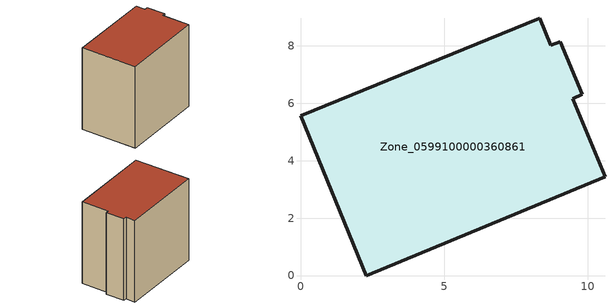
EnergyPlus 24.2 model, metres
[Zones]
Zone_0599100000360861
 floor ground (C_G): 0,5.56 8.34,8.96 8.72,8.03 9.04,8.15 9.81,6.32 9.48,6.16 10.61,3.44 2.29,0 z0
 wall outside (C_F): 2.29,0 10.61,3.44 9.48,6.16 9.81,6.32 9.04,8.15 8.72,8.03 8.34,8.96 0,5.56 2.29,0 z0:8.96
 roof outside (C_R): 8.34,8.96 0,5.56 2.29,0 10.61,3.44 9.48,6.16 9.81,6.32 9.04,8.15 8.72,8.03 z8.96
[BUILDING]
Pand.0599100000360861: North Axis=0; Terrain=City; Loads Convergence Tolerance Value=0.04; Temperature Convergence Tolerance Value=0.4; Solar Distribution=FullExterior; Maximum Number of Warmup Days=25; Minimum Number of Warmup Days=1
[Site:Location]
Rotterdam.The.Hague.AP_ZH_NLD Design_Conditions: Latitude=51.96; Longitude=4.45; Time Zone=1; Elevation=-4.5
[SITE:GROUNDTEMPERATURE:BUILDINGSURFACE]
18, 18, 18, 18, 18, 18, 18, 18, 18, 18, 18, 18
[MATERIAL] Thermal Absorptance=0.9; Solar Absorptance=0.7; Visible Absorptance=0.7
Name | Roughness | Thickness | Conductivity | Density | Specific Heat
G.TI.1992-2005 | MediumSmooth | 0.15 | 0.06 | 540 | 1210
F.TI.1992-2005 | Rough | 0.3 | 0.12 | 1920 | 840
R.TI.1992-2005 | MediumRough | 0.2 | 0.08 | 1500 | 1000
[CONSTRUCTION]
C_G: G.TI.1992-2005
C_F: F.TI.1992-2005
C_R: R.TI.1992-2005
[ZONE]
Zone_0599100000360861: Type=1; Multiplier=1; Ceiling Height=Autocalculate; Volume=Autocalculate; Floor Area=autocalculate; Part of Total Floor Area=Yes
[ZONEINFILTRATION:DESIGNFLOWRATE]
Infil_Zone_0599100000360861: Zone or ZoneList or Space or SpaceList=Zone_0599100000360861; Schedule=AlwaysOn; Design Flow Rate Calculation Method=Flow/Area; Flow Rate per Floor Area=0.0015; Constant Term Coefficient=1; Temperature Term Coefficient=0; Velocity Term Coefficient=0; Velocity Squared Term Coefficient=0
[HVACTEMPLATE:ZONE:IDEALLOADSAIRSYSTEM]
Zone_0599100000360861: Maximum Heating Supply Air Temperature=50; Minimum Cooling Supply Air Temperature=13; Maximum Heating Supply Air Humidity Ratio=0.0156; Minimum Cooling Supply Air Humidity Ratio=0.0077; Heating Limit=NoLimit; Cooling Limit=NoLimit; Dehumidification Control Type=ConstantSensibleHeatRatio; Cooling Sensible Heat Ratio=0.7; Dehumidification Setpoint=60; Humidification Control Type=None; Humidification Setpoint=30; Outdoor Air Method=None; Outdoor Air Flow Rate per Person=0.00944; Outdoor Air Flow Rate per Zone Floor Area=0; Outdoor Air Flow Rate per Zone=0; Demand Controlled Ventilation Type=None; Outdoor Air Economizer Type=NoEconomizer; Heat Recovery Type=None; Sensible Heat Recovery Effectiveness=0.7; Latent Heat Recovery Effectiveness=0.65
[ZONECONTROL:THERMOSTAT]
ThermostatControl_Zone_0599100000360861: Zone or ZoneList=Zone_0599100000360861; Control Type Schedule=DualSetpointControlType; Control 1=Thermostat_Zone_0599100000360861; Temperature Difference Between Cutout And Setpoint=0
[THERMOSTATSETPOINT:DUALSETPOINT]
Thermostat_Zone_0599100000360861: Heating Setpoint Temperature Schedule=HeatingSetpoint_Zone_0599100000360861; Cooling Setpoint Temperature Schedule=CoolingSetpoint_Zone_0599100000360861
[SCHEDULE:COMPACT]
HeatingSetpoint_Zone_0599100000360861: Through: 12/31, For: AllDays, Until: 24:00, 21
CoolingSetpoint_Zone_0599100000360861: Through: 12/31, For: AllDays, Until: 24:00, 24
DualSetpointControlType: Through: 12/31, For: AllDays, Until: 24:00, 4
AlwaysOn: Through: 12/31, For: AllDays, Until: 24:00, 1
